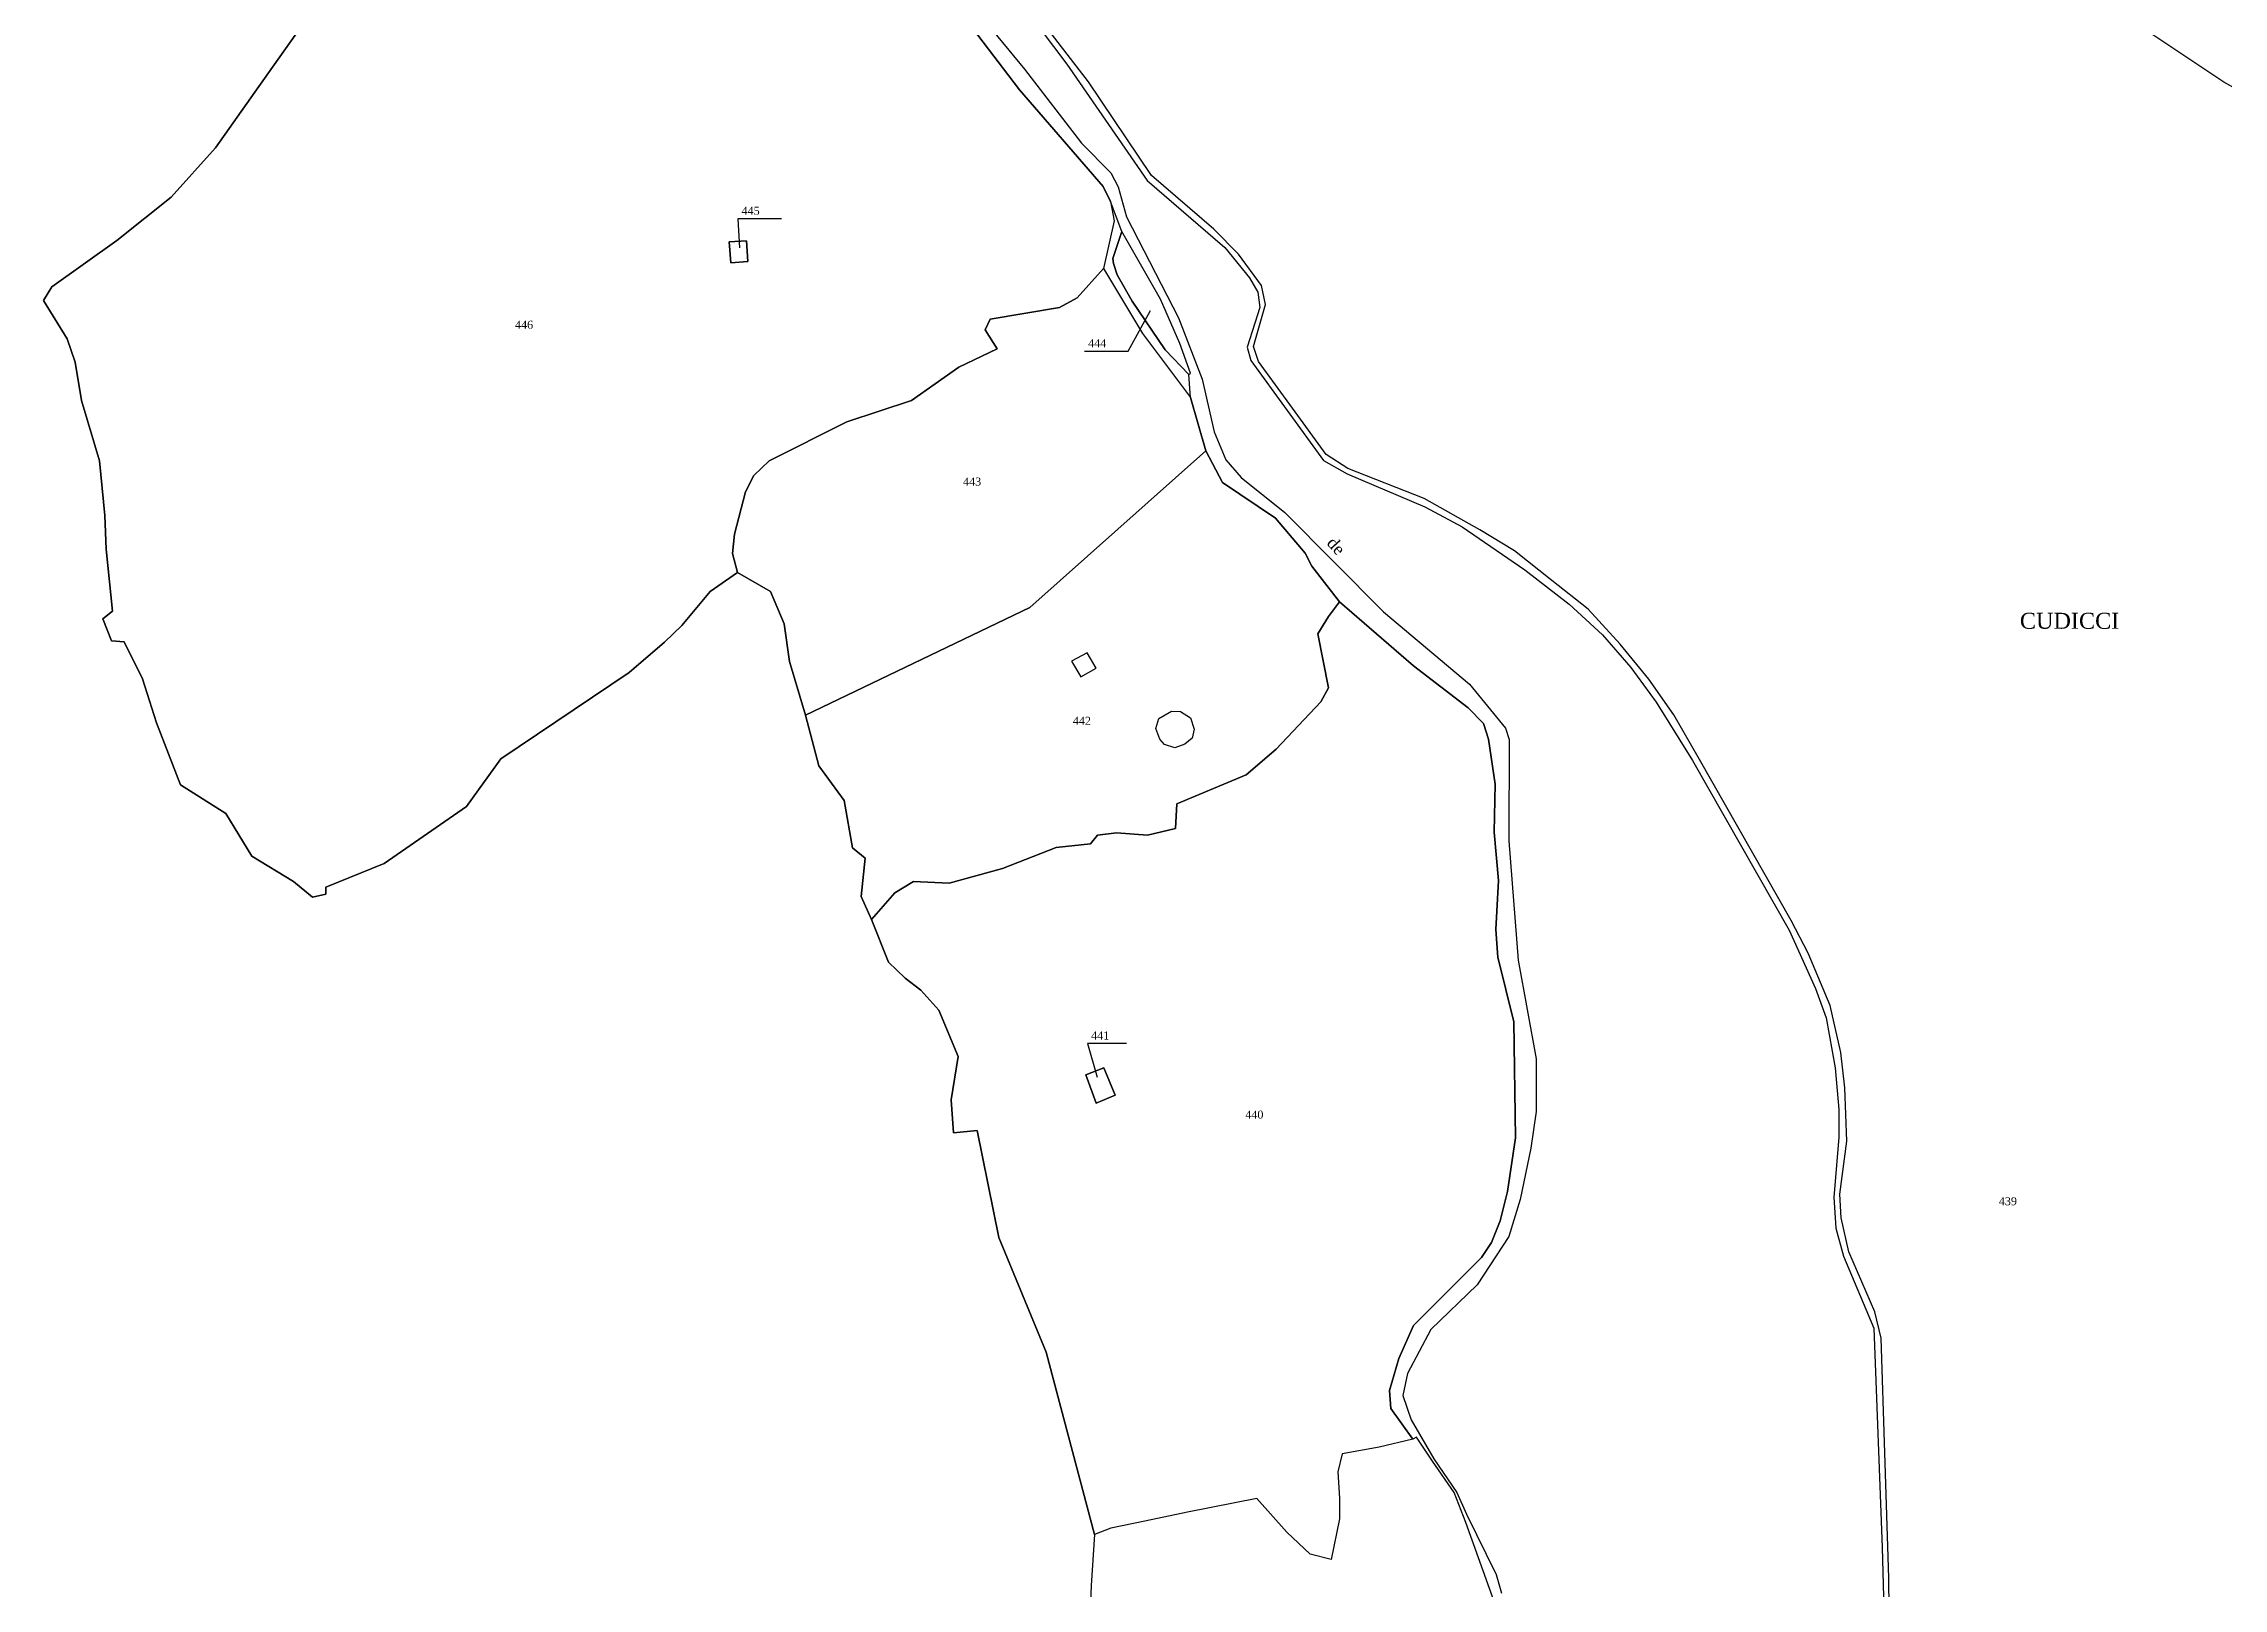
# Model space of a CAD drawing. Extents: x 1205805 to 1207436, y 6154338 to 6158020.
# Drawn here: x 1206340 to 1206884, y 6156138 to 6156524 of the extents above; entities that cross this region are included whole.
import ezdxf

# ---------------------------------------------------------------- set-up
doc = ezdxf.new("R2010")
doc.units = 0
doc.linetypes.add('CONTINU', pattern=[0])
for name, color, linetype in [('1LIEUDIT', 7, 'CONTINU'), ('1PARCELLE', 7, 'CONTINU'), ('1SECTION', 7, 'CONTINU'), ('1SUBDSECT', 7, 'CONTINU'), ('1TRONFLUV', 7, 'CONTINU'), ('1TROUPARCELLE', 7, 'CONTINU'), ('3BATIDUR', 7, 'CONTINU'), ('3CHEMIN', 7, 'CONTINU'), ('3FISCLINE', 7, 'CONTINUOUS'), ('3FLECHEPAR', 7, 'CONTINU'), ('3LIEUDITTEX', 7, 'CONTINU'), ('3PARCELLETEX', 7, 'CONTINU'), ('3TRONFLUVTEX', 7, 'CONTINU')]:
    doc.layers.add(name, color=color, linetype=linetype)
doc.styles.get("Standard").update_dxf_attribs({"font": 'Times New Roman'})

msp = doc.modelspace()

# ---------------------------------------------------------------- linework, layer by layer
at = {"layer": '1LIEUDIT'}
msp.add_lwpolyline([(1206702.51, 6156133.44), (1206695.03, 6156154.34), (1206692.14, 6156161.84), (1206686.72, 6156169.68), (1206682.67, 6156175.64), (1206681.76, 6156175.16), (1206673.34, 6156173.13), (1206664.16, 6156171.51), (1206663.04, 6156166.95), (1206663.47, 6156160.42), (1206663.46, 6156155.24), (1206661.41, 6156145.09), (1206656.16, 6156146.45), (1206650.28, 6156151.88), (1206642.77, 6156160.3), (1206625.49, 6156156.92), (1206614.83, 6156154.66), (1206606.31, 6156152.91), (1206602.21, 6156151.33), (1206590.16, 6156196.88), (1206578.28, 6156225.59), (1206572.92, 6156252.34), (1206566.97, 6156251.69), (1206566.41, 6156259.95), (1206568.14, 6156270.79), (1206563.35, 6156282.37), (1206558.83, 6156287.4), (1206554.89, 6156290.41), (1206550.73, 6156294.35), (1206546.44, 6156305.03), (1206543.87, 6156310.78), (1206544.86, 6156320.35), (1206541.74, 6156322.97), (1206539.64, 6156334.78), (1206533.32, 6156343.43), (1206530, 6156356.09), (1206525.94, 6156369.51), (1206524.67, 6156378.97), (1206521.26, 6156387.05), (1206513.02, 6156391.77), (1206506.19, 6156387.02), (1206499.07, 6156378.5), (1206494.73, 6156374.34), (1206485.91, 6156366.78), (1206453.83, 6156345.2), (1206445.25, 6156333.27), (1206424.65, 6156319.03), (1206410.05, 6156313.17), (1206410.08, 6156311.42), (1206406.78, 6156310.63), (1206402.02, 6156314.54), (1206391.57, 6156320.88), (1206385.08, 6156331.58), (1206373.79, 6156338.72), (1206367.78, 6156354.23), (1206364.25, 6156365.2), (1206359.64, 6156374.46), (1206356.52, 6156374.74), (1206354.35, 6156380.18), (1206356.77, 6156382.12), (1206355.16, 6156397.59), (1206354.84, 6156406), (1206353.49, 6156419.7), (1206349.03, 6156434.76), (1206347.45, 6156444.35), (1206345.39, 6156450.17), (1206339.53, 6156459.8), (1206341.6, 6156463.19), (1206357.86, 6156474.74), (1206371.44, 6156485.62), (1206382.47, 6156497.9), (1206395.77, 6156516.65), (1206408.08, 6156534.08)], dxfattribs=at)
at = {"layer": '1PARCELLE'}
for points in [[(1206567.06, 6156539.09), (1206584.69, 6156517.61), (1206599.01, 6156499.06), (1206606.3, 6156491.67), (1206608.13, 6156488.2), (1206610.22, 6156480.64), (1206623.18, 6156455.43), (1206629.11, 6156440.07), (1206632.15, 6156426.98), (1206635.09, 6156419.94), (1206638.89, 6156415.54), (1206649.81, 6156406.78), (1206674.48, 6156381.92), (1206695.92, 6156363.87), (1206704.93, 6156352.84), (1206705.91, 6156350), (1206705.76, 6156324.75), (1206708.11, 6156294.92), (1206712.66, 6156270.18), (1206712.66, 6156257.06), (1206711.27, 6156247.86), (1206708.62, 6156235.04), (1206705.82, 6156225.78), (1206697.87, 6156213.77), (1206686.33, 6156202.56), (1206680.45, 6156191.55), (1206679.31, 6156186.05), (1206681.34, 6156180.03), (1206687.02, 6156170.28), (1206692.8, 6156161.86), (1206695.22, 6156156.37), (1206702.66, 6156141.29), (1206703.98, 6156136.63)], [(1206571.7, 6156527.82), (1206583.5, 6156512.45), (1206604.37, 6156488.26), (1206606.26, 6156484.52), (1206607.16, 6156479.68), (1206604.46, 6156467.78), (1206597.91, 6156460.44), (1206593.44, 6156457.98), (1206576.14, 6156455.07), (1206574.91, 6156452.44), (1206577.86, 6156447.67), (1206568.34, 6156443.09), (1206556.47, 6156434.77), (1206540.33, 6156429.4), (1206520.89, 6156419.73), (1206517.08, 6156416.02), (1206514.98, 6156411.96), (1206512.2, 6156401.39), (1206511.77, 6156396.57), (1206513.02, 6156391.77), (1206506.19, 6156387.02), (1206499.07, 6156378.5), (1206494.73, 6156374.34), (1206485.91, 6156366.78), (1206453.83, 6156345.2), (1206445.25, 6156333.27), (1206424.65, 6156319.03), (1206410.05, 6156313.17), (1206410.08, 6156311.42), (1206406.78, 6156310.63), (1206402.02, 6156314.54), (1206402.02, 6156314.54), (1206391.57, 6156320.88), (1206385.08, 6156331.58), (1206373.79, 6156338.72), (1206367.78, 6156354.23), (1206364.25, 6156365.2), (1206359.64, 6156374.46), (1206356.52, 6156374.74), (1206354.35, 6156380.18), (1206356.77, 6156382.12), (1206355.16, 6156397.59), (1206354.84, 6156406), (1206353.49, 6156419.7), (1206349.03, 6156434.76), (1206347.45, 6156444.35), (1206345.39, 6156450.17), (1206339.53, 6156459.8), (1206341.6, 6156463.19), (1206357.86, 6156474.74), (1206371.44, 6156485.62), (1206382.47, 6156497.9), (1206395.77, 6156516.65), (1206408.08, 6156534.08)], [(1206884.52, 6156514.31), (1206866.23, 6156526.52)], [(1207095.95, 6156524.25), (1207098.59, 6156515.44), (1207098.74, 6156510.48), (1207094.08, 6156495.51), (1207092.94, 6156480.42), (1207091.16, 6156476.01), (1207079.72, 6156453.86), (1207076.03, 6156449.93), (1207063.89, 6156439.78), (1207058.13, 6156432.48), (1207048.27, 6156424.84), (1207045.7, 6156421.07), (1207005.06, 6156446.02), (1206974.37, 6156467.29), (1206963.93, 6156473.71), (1206927.83, 6156492.73), (1206903.48, 6156503.74), (1206884.52, 6156514.31), (1206866.23, 6156526.52)]]:
    msp.add_lwpolyline(points, dxfattribs=at)
for points in [[(1206515.57, 6156469.53), (1206515.27, 6156474.71), (1206510.87, 6156474.43), (1206511.29, 6156469.2), (1206515.57, 6156469.53)], [(1206618.72, 6156460.06), (1206609.09, 6156477.01), (1206606.82, 6156470.28), (1206606.94, 6156469.01), (1206607.89, 6156466.19), (1206611.65, 6156459.56), (1206619.86, 6156447.44), (1206625.78, 6156441.25), (1206626.25, 6156441.59), (1206623.58, 6156449.02), (1206618.72, 6156460.06)], [(1206513.02, 6156391.77), (1206511.77, 6156396.57), (1206512.2, 6156401.39), (1206514.98, 6156411.96), (1206517.08, 6156416.02), (1206520.89, 6156419.73), (1206540.33, 6156429.4), (1206556.47, 6156434.77), (1206568.34, 6156443.09), (1206577.86, 6156447.67), (1206574.91, 6156452.44), (1206576.14, 6156455.07), (1206593.44, 6156457.98), (1206597.91, 6156460.44), (1206604.46, 6156467.78), (1206614.24, 6156451.51), (1206626.18, 6156435.54), (1206630.07, 6156422.22), (1206586.06, 6156383.01), (1206530, 6156356.09), (1206525.94, 6156369.51), (1206524.67, 6156378.97), (1206521.26, 6156387.05), (1206513.02, 6156391.77)], [(1206663.49, 6156384.48), (1206660.74, 6156380.77), (1206658.05, 6156376.43), (1206660.72, 6156362.96), (1206658.83, 6156359.45), (1206647.64, 6156347.65), (1206640.1, 6156341.21), (1206622.8, 6156333.98), (1206622.49, 6156327.76), (1206615.51, 6156326.16), (1206607.71, 6156326.7), (1206602.96, 6156326.12), (1206601.26, 6156323.97), (1206592.63, 6156323.04), (1206579.26, 6156317.81), (1206565.9, 6156314.16), (1206556.94, 6156314.53), (1206552.33, 6156311.72), (1206546.44, 6156305.03), (1206543.87, 6156310.78), (1206544.86, 6156320.35), (1206541.74, 6156322.97), (1206539.64, 6156334.78), (1206533.32, 6156343.43), (1206530, 6156356.09), (1206586.06, 6156383.01), (1206630.07, 6156422.22), (1206634.21, 6156414.26), (1206647.46, 6156405.34), (1206654.87, 6156396.63), (1206656.58, 6156393.4), (1206663.49, 6156384.48)], [(1206656.16, 6156146.45), (1206650.28, 6156151.88), (1206642.77, 6156160.3), (1206625.49, 6156156.92), (1206614.83, 6156154.66), (1206606.31, 6156152.91), (1206602.21, 6156151.33), (1206590.16, 6156196.88), (1206578.28, 6156225.59), (1206572.92, 6156252.34), (1206566.97, 6156251.69), (1206566.41, 6156259.95), (1206568.14, 6156270.79), (1206563.35, 6156282.37), (1206558.83, 6156287.4), (1206554.89, 6156290.41), (1206550.73, 6156294.35), (1206546.44, 6156305.03), (1206552.33, 6156311.72), (1206556.94, 6156314.53), (1206565.9, 6156314.16), (1206579.26, 6156317.81), (1206592.63, 6156323.04), (1206601.26, 6156323.97), (1206602.96, 6156326.12), (1206607.71, 6156326.7), (1206615.51, 6156326.16), (1206622.49, 6156327.76), (1206622.8, 6156333.98), (1206640.1, 6156341.21), (1206647.64, 6156347.65), (1206658.83, 6156359.45), (1206660.72, 6156362.96), (1206658.05, 6156376.43), (1206660.74, 6156380.77), (1206663.49, 6156384.48), (1206681.97, 6156368.46), (1206695.61, 6156357.95), (1206699.42, 6156354), (1206700.74, 6156350.12), (1206702.35, 6156338.86), (1206702.1, 6156326.86), (1206703.19, 6156314.83), (1206702.55, 6156302.52), (1206703, 6156295.67), (1206707.01, 6156279.43), (1206707.43, 6156250.48), (1206705.45, 6156237.1), (1206703.66, 6156229.77), (1206701.46, 6156224.3), (1206698.98, 6156220.57), (1206681.93, 6156203.53), (1206678.31, 6156195.31), (1206675.94, 6156187.29), (1206676.32, 6156182.79), (1206681.76, 6156175.16), (1206673.34, 6156173.13), (1206664.16, 6156171.51), (1206663.04, 6156166.95), (1206663.47, 6156160.42), (1206663.46, 6156155.24), (1206661.41, 6156145.09), (1206656.16, 6156146.45)], [(1206607.37, 6156261.14), (1206604.58, 6156267.98), (1206600.02, 6156266.23), (1206602.62, 6156259.16), (1206607.37, 6156261.14)]]:
    msp.add_lwpolyline(points, close=True, dxfattribs=at)
at = {"layer": '1SECTION'}
msp.add_lwpolyline([(1206408.08, 6156534.08), (1206395.77, 6156516.65), (1206382.47, 6156497.9), (1206371.44, 6156485.62), (1206357.86, 6156474.74), (1206341.6, 6156463.19), (1206339.53, 6156459.8), (1206345.39, 6156450.17), (1206347.45, 6156444.35), (1206349.03, 6156434.76), (1206353.49, 6156419.7), (1206354.84, 6156406), (1206355.16, 6156397.59), (1206356.77, 6156382.12), (1206354.35, 6156380.18), (1206356.52, 6156374.74), (1206359.64, 6156374.46), (1206364.25, 6156365.2), (1206367.78, 6156354.23), (1206373.79, 6156338.72), (1206385.08, 6156331.58), (1206391.57, 6156320.88), (1206402.02, 6156314.54), (1206406.78, 6156310.63), (1206410.08, 6156311.42), (1206410.05, 6156313.17), (1206424.65, 6156319.03), (1206445.25, 6156333.27), (1206453.83, 6156345.2), (1206485.91, 6156366.78), (1206494.73, 6156374.34), (1206499.07, 6156378.5), (1206506.19, 6156387.02), (1206513.02, 6156391.77), (1206521.26, 6156387.05), (1206524.67, 6156378.97), (1206525.94, 6156369.51), (1206530, 6156356.09), (1206533.32, 6156343.43), (1206539.64, 6156334.78), (1206541.74, 6156322.97), (1206544.86, 6156320.35), (1206543.87, 6156310.78), (1206546.44, 6156305.03), (1206550.73, 6156294.35), (1206554.89, 6156290.41), (1206558.83, 6156287.4), (1206563.35, 6156282.37), (1206568.14, 6156270.79), (1206566.41, 6156259.95), (1206566.97, 6156251.69), (1206572.92, 6156252.34), (1206578.28, 6156225.59), (1206590.16, 6156196.88), (1206602.21, 6156151.33), (1206601.35, 6156138.59), (1206601.15, 6156132.25)], dxfattribs=at)
at = {"layer": '1SUBDSECT'}
msp.add_lwpolyline([(1206702.51, 6156133.44), (1206695.03, 6156154.34), (1206692.14, 6156161.84), (1206686.72, 6156169.68), (1206682.67, 6156175.64), (1206681.76, 6156175.16), (1206673.34, 6156173.13), (1206664.16, 6156171.51), (1206663.04, 6156166.95), (1206663.47, 6156160.42), (1206663.46, 6156155.24), (1206661.41, 6156145.09), (1206656.16, 6156146.45), (1206650.28, 6156151.88), (1206642.77, 6156160.3), (1206625.49, 6156156.92), (1206614.83, 6156154.66), (1206606.31, 6156152.91), (1206602.21, 6156151.33), (1206590.16, 6156196.88), (1206578.28, 6156225.59), (1206572.92, 6156252.34), (1206566.97, 6156251.69), (1206566.41, 6156259.95), (1206568.14, 6156270.79), (1206563.35, 6156282.37), (1206558.83, 6156287.4), (1206554.89, 6156290.41), (1206550.73, 6156294.35), (1206546.44, 6156305.03), (1206543.87, 6156310.78), (1206544.86, 6156320.35), (1206541.74, 6156322.97), (1206539.64, 6156334.78), (1206533.32, 6156343.43), (1206530, 6156356.09), (1206525.94, 6156369.51), (1206524.67, 6156378.97), (1206521.26, 6156387.05), (1206513.02, 6156391.77), (1206506.19, 6156387.02), (1206499.07, 6156378.5), (1206494.73, 6156374.34), (1206485.91, 6156366.78), (1206453.83, 6156345.2), (1206445.25, 6156333.27), (1206424.65, 6156319.03), (1206410.05, 6156313.17), (1206410.08, 6156311.42), (1206406.78, 6156310.63), (1206402.02, 6156314.54), (1206391.57, 6156320.88), (1206385.08, 6156331.58), (1206373.79, 6156338.72), (1206367.78, 6156354.23), (1206364.25, 6156365.2), (1206359.64, 6156374.46), (1206356.52, 6156374.74), (1206354.35, 6156380.18), (1206356.77, 6156382.12), (1206355.16, 6156397.59), (1206354.84, 6156406), (1206353.49, 6156419.7), (1206349.03, 6156434.76), (1206347.45, 6156444.35), (1206345.39, 6156450.17), (1206339.53, 6156459.8), (1206341.6, 6156463.19), (1206357.86, 6156474.74), (1206371.44, 6156485.62), (1206382.47, 6156497.9), (1206395.77, 6156516.65), (1206408.08, 6156534.08)], dxfattribs=at)
at = {"layer": '1TRONFLUV'}
for points in [[(1206567.06, 6156539.09), (1206584.69, 6156517.61), (1206599.01, 6156499.06), (1206606.3, 6156491.67), (1206608.13, 6156488.2), (1206610.22, 6156480.64), (1206623.18, 6156455.43), (1206629.11, 6156440.07), (1206632.15, 6156426.98), (1206635.09, 6156419.94), (1206638.89, 6156415.54), (1206649.81, 6156406.78), (1206674.48, 6156381.92), (1206695.92, 6156363.87), (1206704.93, 6156352.84), (1206705.91, 6156350), (1206705.76, 6156324.75), (1206708.11, 6156294.92), (1206712.66, 6156270.18), (1206712.66, 6156257.06), (1206711.27, 6156247.86), (1206708.62, 6156235.04), (1206705.82, 6156225.78), (1206697.87, 6156213.77), (1206686.33, 6156202.56), (1206680.45, 6156191.55), (1206679.31, 6156186.05), (1206681.34, 6156180.03), (1206687.02, 6156170.28), (1206692.8, 6156161.86), (1206695.22, 6156156.37), (1206702.66, 6156141.29), (1206703.98, 6156136.63)], [(1206702.51, 6156133.44), (1206695.03, 6156154.34), (1206692.14, 6156161.84), (1206686.72, 6156169.68), (1206682.67, 6156175.64), (1206681.76, 6156175.16), (1206676.32, 6156182.79), (1206675.94, 6156187.29), (1206678.31, 6156195.31), (1206681.93, 6156203.53), (1206698.98, 6156220.57), (1206701.46, 6156224.3), (1206703.66, 6156229.77), (1206705.45, 6156237.1), (1206707.43, 6156250.48), (1206707.01, 6156279.43), (1206703, 6156295.67), (1206702.55, 6156302.52), (1206703.19, 6156314.83), (1206702.1, 6156326.86), (1206702.35, 6156338.86), (1206700.74, 6156350.12), (1206699.42, 6156354), (1206695.61, 6156357.95), (1206681.97, 6156368.46), (1206663.49, 6156384.48), (1206656.58, 6156393.4), (1206654.87, 6156396.63), (1206647.46, 6156405.34), (1206634.21, 6156414.26), (1206630.07, 6156422.22), (1206626.18, 6156435.54), (1206625.78, 6156441.25), (1206626.25, 6156441.59), (1206623.58, 6156449.02), (1206618.72, 6156460.06), (1206609.09, 6156477.01), (1206606.26, 6156484.52), (1206604.37, 6156488.26), (1206583.5, 6156512.45), (1206571.7, 6156527.82)]]:
    msp.add_lwpolyline(points, dxfattribs=at)
msp.add_lwpolyline([(1206625.78, 6156441.25), (1206619.86, 6156447.44), (1206611.65, 6156459.56), (1206607.89, 6156466.19), (1206606.94, 6156469.01), (1206606.82, 6156470.28), (1206609.09, 6156477.01), (1206606.26, 6156484.52), (1206607.16, 6156479.68), (1206604.46, 6156467.78), (1206614.24, 6156451.51), (1206626.18, 6156435.54), (1206625.78, 6156441.25)], close=True, dxfattribs=at)
at = {"layer": '1TROUPARCELLE'}
for points in [[(1206510.87, 6156474.43), (1206515.27, 6156474.71), (1206515.57, 6156469.53), (1206511.29, 6156469.2), (1206510.87, 6156474.43)], [(1206600.02, 6156266.23), (1206604.58, 6156267.98), (1206607.37, 6156261.14), (1206602.62, 6156259.16), (1206600.02, 6156266.23)]]:
    msp.add_lwpolyline(points, close=True, dxfattribs=at)
at = {"layer": '3BATIDUR'}
for points in [[(1206510.87, 6156474.43), (1206515.27, 6156474.71), (1206515.57, 6156469.53), (1206511.29, 6156469.2), (1206510.87, 6156474.43)], [(1206600.02, 6156266.23), (1206604.58, 6156267.98), (1206607.37, 6156261.14), (1206602.62, 6156259.16), (1206600.02, 6156266.23)]]:
    msp.add_lwpolyline(points, close=True, dxfattribs=at)
at = {"layer": '3CHEMIN'}
for points in [[(1206588.62, 6156527.63), (1206595.34, 6156518.8), (1206615.4, 6156489.77), (1206634.82, 6156473.03), (1206641, 6156465.46), (1206643.07, 6156461.85), (1206643.58, 6156458.05), (1206640.36, 6156448.07), (1206641.27, 6156444.75), (1206659.48, 6156419.75), (1206665.39, 6156416.48), (1206684.82, 6156408.17), (1206694.1, 6156403.2), (1206709.78, 6156392.48), (1206720.84, 6156383.85), (1206729.23, 6156376.24), (1206736.31, 6156368.04), (1206742.6, 6156359.4), (1206751.69, 6156344.82), (1206775.89, 6156302.38), (1206782.47, 6156287.76), (1206785.13, 6156280.48), (1206787.38, 6156267.99), (1206788.31, 6156257.53), (1206788.31, 6156250.53), (1206787.02, 6156235.63), (1206787.53, 6156227.88), (1206789.48, 6156220.93), (1206797.05, 6156202.87), (1206799.13, 6156148.05), (1206799.85, 6156120.3)], [(1206800.95, 6156124.76), (1206800.77, 6156140.46), (1206799.74, 6156171.7), (1206798.84, 6156200.38), (1206797.29, 6156206.99), (1206790.79, 6156221.98), (1206788.9, 6156230.44), (1206788.55, 6156236.36), (1206790.25, 6156249.64), (1206789.77, 6156262.94), (1206788.81, 6156271.78), (1206786.09, 6156283.53), (1206780.63, 6156296.65), (1206776.4, 6156304.8), (1206753.46, 6156345.07), (1206747, 6156356.22), (1206740.75, 6156365.14), (1206733.66, 6156373.89), (1206725.59, 6156382.65), (1206716.51, 6156389.77), (1206707.17, 6156397.19), (1206698.53, 6156402.47), (1206684.59, 6156410.26), (1206665.54, 6156417.8), (1206660.14, 6156421.27), (1206651.72, 6156432.88), (1206643.21, 6156444.55), (1206642, 6156448.3), (1206644.93, 6156458.74), (1206643.98, 6156463.48), (1206638.19, 6156471.33), (1206632.01, 6156477.63), (1206616.51, 6156490.99), (1206600.7, 6156514.45), (1206590.87, 6156527.21)]]:
    msp.add_lwpolyline(points, dxfattribs=at)
at = {"layer": '3FISCLINE'}
for points in [[(1206598.78, 6156365.67), (1206602.66, 6156367.85), (1206600.39, 6156371.73), (1206596.45, 6156369.59), (1206598.78, 6156365.67)], [(1206618.27, 6156355.3), (1206621.44, 6156357.14), (1206623.73, 6156357.03), (1206626.22, 6156355.43), (1206627.14, 6156352.65), (1206626.67, 6156350.38), (1206624.83, 6156348.86), (1206622.31, 6156347.97), (1206619.74, 6156348.82), (1206618.58, 6156350.13), (1206617.54, 6156352.75), (1206618.27, 6156355.3)]]:
    msp.add_lwpolyline(points, dxfattribs=at)
at = {"layer": '3FLECHEPAR'}
for points in [[(1206524, 6156480.19), (1206513.08, 6156480.21), (1206513.48, 6156472.96)], [(1206599.71, 6156447.09), (1206610.63, 6156447.07), (1206616.23, 6156457.27)], [(1206610.25, 6156274.03), (1206600.45, 6156274.05), (1206602.86, 6156265.62)]]:
    msp.add_lwpolyline(points, dxfattribs=at)

# ---------------------------------------------------------------- texts
at = {"layer": '3LIEUDITTEX'}
msp.add_text('CUDICCI', height=4, dxfattribs=at).set_placement((1206833.54, 6156377.71))
at = {"layer": '3PARCELLETEX'}
for s, p in [('445', (1206514, 6156481.21)), ('446', (1206457.37, 6156452.72)), ('444', (1206600.63, 6156448.09)), ('443', (1206569.36, 6156413.51)), ('442', (1206596.81, 6156353.72)), ('441', (1206601.37, 6156275.05)), ('440', (1206639.92, 6156255.29)), ('439', (1206828.27, 6156233.63))]:
    msp.add_text(s, height=2, dxfattribs=at).set_placement(p)
at = {"layer": '3TRONFLUVTEX'}
msp.add_text('de', height=3, rotation=312.2, dxfattribs=at).set_placement((1206660.08, 6156399))

doc.saveas('drawing.dxf')
